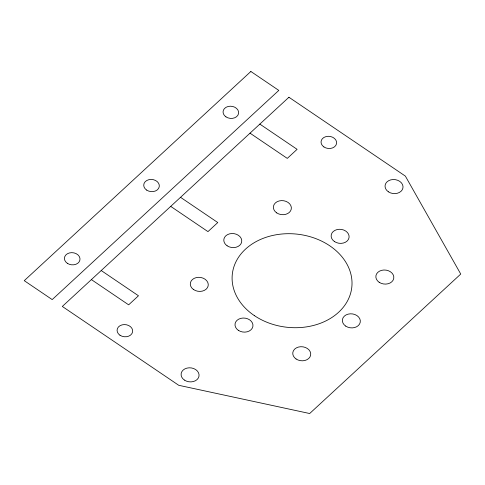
<?xml version="1.0" encoding="UTF-8"?>
<svg xmlns="http://www.w3.org/2000/svg" width="485" height="485" viewBox="0 0 485 485"><rect width="100%" height="100%" fill="white"/><g stroke="black" fill="none" stroke-linecap="round" stroke-linejoin="round"><path stroke-width="0.73" d="M259.845 124.099L297.105 149.331L287.284 158.395L250.024 133.163M180.529 197.316L217.789 222.548L207.968 231.618L170.708 206.38M101.213 270.533L138.474 295.771L128.652 304.835L91.392 279.602M250.866 71.477L24.25 280.669L52.198 299.597L278.814 90.404L250.866 71.477M288.927 97.249L62.31 306.447L178.753 385.302L309.672 413.523L460.75 274.061L405.369 176.11L288.927 97.249M119.965 335.22A7.815 6.087 6.2 0 0 132.575 331.97A7.815 6.087 6.2 0 0 122.087 324.865A7.815 6.087 6.2 0 0 119.965 335.22M323.919 146.943A7.815 6.087 6.2 0 0 336.529 143.693A7.815 6.087 6.2 0 0 326.041 136.588A7.815 6.087 6.2 0 0 323.919 146.943M296.08 358.985A9.015 7.026 6.2 0 0 310.63 355.238A9.015 7.026 6.2 0 0 298.53 347.042A9.015 7.026 6.2 0 0 296.08 358.985M379.173 282.282A9.015 7.026 6.2 0 0 393.723 278.535A9.015 7.026 6.2 0 0 381.622 270.339A9.015 7.026 6.2 0 0 379.173 282.282M193.43 289.466A9.015 7.026 6.2 0 0 208.12 286.029A9.015 7.026 6.2 0 0 196.286 277.596A9.015 7.026 6.2 0 0 193.43 289.466M276.705 212.885A9.015 7.026 6.2 0 0 291.255 209.138A9.015 7.026 6.2 0 0 279.154 200.942A9.015 7.026 6.2 0 0 276.705 212.885M254.292 315.571A60.104 46.839 6.2 0 0 351.279 290.588A60.104 46.839 6.2 0 0 270.606 235.959A60.104 46.839 6.2 0 0 254.292 315.571M345.678 326.084A9.015 7.026 6.2 0 0 360.222 322.337A9.015 7.026 6.2 0 0 348.121 314.141A9.015 7.026 6.2 0 0 345.678 326.084M227.113 245.786A9.015 7.026 6.2 0 0 241.657 242.039A9.015 7.026 6.2 0 0 229.557 233.849A9.015 7.026 6.2 0 0 227.113 245.786M334.468 241.56A9.015 7.026 6.2 0 0 349.012 237.814A9.015 7.026 6.2 0 0 336.911 229.617A9.015 7.026 6.2 0 0 334.468 241.56M238.323 330.315A9.015 7.026 6.2 0 0 252.867 326.569A9.015 7.026 6.2 0 0 240.766 318.372A9.015 7.026 6.2 0 0 238.323 330.315M388.37 191.799A9.015 7.026 6.2 0 0 402.92 188.053A9.015 7.026 6.2 0 0 390.819 179.856A9.015 7.026 6.2 0 0 388.37 191.799M184.415 380.076A9.015 7.026 6.2 0 0 198.965 376.33A9.015 7.026 6.2 0 0 186.864 368.133A9.015 7.026 6.2 0 0 184.415 380.076M67.306 263.288A7.815 6.087 6.2 0 0 79.916 260.039A7.815 6.087 6.2 0 0 69.428 252.94A7.815 6.087 6.2 0 0 67.306 263.288M146.622 190.071A7.815 6.087 6.2 0 0 159.232 186.822A7.815 6.087 6.2 0 0 148.743 179.717A7.815 6.087 6.2 0 0 146.622 190.071M225.937 116.849A7.815 6.087 6.2 0 0 238.547 113.605A7.815 6.087 6.2 0 0 228.059 106.5A7.815 6.087 6.2 0 0 225.937 116.849"/></g></svg>
